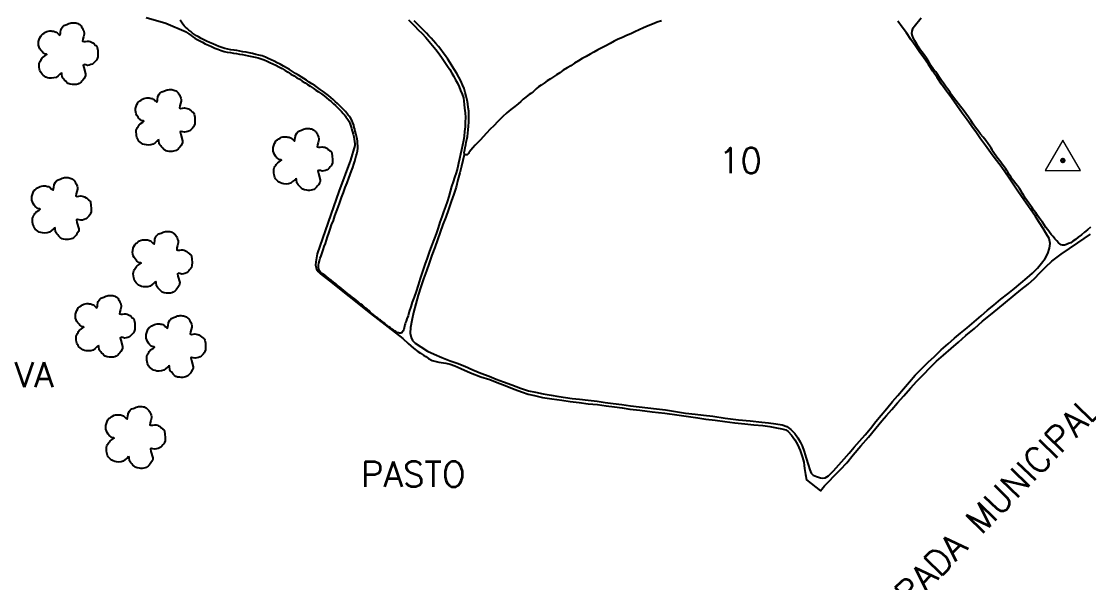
# Model space of a CAD drawing. Header units: feet. Extents: x 755577 to 761517, y 7815288 to 7819488.
# Drawn here: x 757517 to 758619, y 7816992 to 7817571 of the extents above; entities that cross this region are included whole.
import ezdxf
from ezdxf.enums import TextEntityAlignment as Align

# ---------------------------------------------------------------- set-up
doc = ezdxf.new("R2010")
doc.units = ezdxf.units.FT
doc.header["$MEASUREMENT"] = 0
doc.linetypes.add('CONTINUO', pattern=[0])
for name, color, linetype in [('0114000209', 1, 'Continuous'), ('0114000209010', 5, 'Continuous'), ('0114000209092', 5, 'Continuous'), ('H-MATO', 94, 'Continuous'), ('TEXTO', 7, 'Continuous')]:
    doc.layers.add(name, color=color, linetype=linetype)
doc.layers.add('0114000209093', color=5, linetype='Continuous', lineweight=25)
doc.layers.add('0114000209094', color=5, linetype='Continuous', lineweight=25)
doc.styles.add('Simplex', font='simplex.shx')

# ---------------------------------------------------------------- blocks, each defined once
blk = doc.blocks.new('mato')
at = {"layer": 'H-MATO', "linetype": 'CONTINUO'}
blk.add_lwpolyline([(757628.2, 7817121.7), (757626.6, 7817120.2), (757624.7, 7817118.6), (757622.7, 7817117), (757620.4, 7817116.4), (757618, 7817116.1), (757615.7, 7817116.2), (757613.9, 7817116.6), (757612.2, 7817117.3), (757610.7, 7817118.2), (757609.4, 7817119.2), (757608.2, 7817120.4), (757607.2, 7817121.6), (757606.5, 7817122.8), (757606.1, 7817124.2), (757605.7, 7817125.6), (757605.4, 7817127.6), (757605.3, 7817129.6), (757605.3, 7817131.5), (757605.8, 7817132.9), (757606.5, 7817134.2), (757607.2, 7817135.2), (757607.8, 7817136.2), (757608.5, 7817137.1), (757609.3, 7817138), (757612.3, 7817139.9), (757613.3, 7817140.7), (757612.8, 7817141), (757610.7, 7817141.5), (757609.9, 7817142), (757609.1, 7817142.7), (757608.2, 7817143.6), (757607.1, 7817145), (757606.1, 7817146.6), (757605.2, 7817148.3), (757604.8, 7817150.1), (757604.6, 7817152), (757604.7, 7817153.9), (757605.2, 7817156), (757606, 7817158), (757606.8, 7817159.7), (757607.5, 7817160.6), (757608.2, 7817161.3), (757609.1, 7817161.8), (757610.3, 7817162.7), (757611.7, 7817163.6), (757613.2, 7817164.3), (757614.7, 7817164.7), (757616.1, 7817164.8), (757617.5, 7817164.9), (757618.8, 7817164.8), (757619.9, 7817164.7), (757621, 7817164.4), (757621.9, 7817164.1), (757622.8, 7817163.7), (757623.7, 7817163.1), (757624.8, 7817161.9), (757625.8, 7817160.9), (757626.7, 7817160.5), (757627.1, 7817161.8), (757627.4, 7817163.7), (757627.6, 7817165.6), (757627.8, 7817166.4), (757628, 7817167), (757629, 7817168.6), (757629.7, 7817169.5), (757630.6, 7817170.4), (757631.6, 7817170.9), (757632.8, 7817171.3), (757633.9, 7817171.6), (757636.1, 7817172.7), (757637.2, 7817173.1), (757638.4, 7817173.3), (757639.6, 7817173.4), (757640.8, 7817173.4), (757642, 7817173.4), (757643.2, 7817173.2), (757644.3, 7817172.9), (757645.3, 7817172.5), (757646.2, 7817172), (757647.1, 7817171.4), (757647.8, 7817170.8), (757648.5, 7817170.1), (757649.2, 7817169.2), (757649.8, 7817168.1), (757650.5, 7817166.9), (757651, 7817165.6), (757651.4, 7817164.4), (757651.7, 7817163.1), (757651.7, 7817161.6), (757651, 7817159), (757650.3, 7817156.5), (757650, 7817154.4), (757651.3, 7817154.1), (757653.1, 7817154.2), (757655.1, 7817154.5), (757656.5, 7817154.4), (757657.9, 7817154), (757659.2, 7817153.5), (757660.6, 7817152.6), (757661.9, 7817151.5), (757663.1, 7817150.4), (757664, 7817149.9), (757664.7, 7817149.2), (757665.3, 7817148), (757665.7, 7817144.9), (757665.9, 7817141.4), (757665.8, 7817138.1), (757665.3, 7817136.2), (757664.4, 7817134.8), (757663.4, 7817133.7), (757662.5, 7817132.6), (757661.5, 7817131.6), (757660.2, 7817130.8), (757658.6, 7817130.1), (757656.9, 7817129.7), (757655.2, 7817129.4), (757653.3, 7817129.9), (757651.8, 7817130.2), (757650.8, 7817129.8), (757651.3, 7817127.1), (757653.1, 7817120.6), (757653.1, 7817119), (757652.7, 7817117.7), (757651.3, 7817115.4), (757650.4, 7817114.1), (757649.4, 7817113), (757648.5, 7817112), (757647.5, 7817111.3), (757646.5, 7817110.6), (757645.2, 7817110.2), (757643.8, 7817109.8), (757642.3, 7817109.6), (757640.9, 7817109.6), (757639.5, 7817109.7), (757637.1, 7817110), (757636.1, 7817110.3), (757635.1, 7817110.8), (757633.9, 7817111.8), (757632.7, 7817113), (757631.6, 7817114.2), (757630.6, 7817115.2), (757629.8, 7817116.2), (757629.2, 7817117.4), (757628.8, 7817120.8), (757628.4, 7817122.1)], dxfattribs=at)

msp = doc.modelspace()

# ---------------------------------------------------------------- linework, layer by layer
at = {"layer": '0114000209'}
msp.add_lwpolyline([(757646.4, 7817574.6), (757666.5, 7817568.9), (757687.7, 7817560), (757688.4, 7817559.3), (757690.5, 7817557.7), (757692.6, 7817556.2), (757694.6, 7817554.8), (757696.7, 7817553.3), (757699, 7817552), (757701.6, 7817550.6), (757704.3, 7817549.1), (757707.3, 7817547.6), (757710.6, 7817546.2), (757713.9, 7817544.7), (757717.1, 7817543.2), (757720.4, 7817541.9), (757723.7, 7817540.8), (757726.9, 7817539.8), (757730, 7817539.1), (757733.3, 7817538.5), (757736.5, 7817538), (757739.5, 7817537.5), (757742.5, 7817537), (757745.6, 7817536.4), (757748.9, 7817535.9), (757752.1, 7817535.3), (757755.4, 7817534.6), (757758.8, 7817533.8), (757762, 7817533), (757765.2, 7817532.1), (757768.3, 7817531), (757771.2, 7817529.7), (757774.1, 7817528.4), (757777.1, 7817527), (757780.1, 7817525.4), (757783.3, 7817523.8), (757786.6, 7817522), (757789.8, 7817520.2), (757792.8, 7817518.4), (757795.8, 7817516.4), (757799, 7817514.5), (757802, 7817512.6), (757805, 7817511), (757807.5, 7817509.2), (757810.3, 7817507.4), (757813, 7817505.6), (757815.8, 7817503.8), (757818.6, 7817501.9), (757821.4, 7817499.9), (757824.4, 7817497.9), (757827.3, 7817496), (757830.1, 7817493.9), (757832.6, 7817491.9), (757834.9, 7817489.9), (757837.3, 7817487.9), (757839.6, 7817485.8), (757841.7, 7817483.9), (757843.8, 7817481.9), (757846, 7817479.7), (757848.1, 7817477.6), (757849.8, 7817475.8), (757851, 7817474.4), (757851.8, 7817473.2), (757852, 7817473), (757852.5, 7817472.3), (757853.5, 7817471), (757854.6, 7817469.4), (757855.8, 7817467.3), (757856.9, 7817464.8), (757857.7, 7817462.6), (757858.3, 7817460.6), (757858.7, 7817458.7), (757859.3, 7817456.7), (757860, 7817454.3), (757860.7, 7817451.7), (757861.2, 7817449.2), (757861.5, 7817446.8), (757861.7, 7817444.4), (757861.7, 7817442.8), (757857.4, 7817427.4), (757845.2, 7817395.2), (757823, 7817330.9), (757821.4, 7817322.7), (757821.1, 7817319.3), (757822.1, 7817315.1), (757823.9, 7817312.6), (757826.2, 7817310.1), (757835.6, 7817303.1), (757878, 7817269.5), (757911.4, 7817243.4), (757916.9, 7817238.3), (757922.4, 7817233.6), (757926.9, 7817230.2), (757929.7, 7817228.5), (757932.6, 7817226.5), (757934.9, 7817224.9), (757937.7, 7817222.8), (757941.7, 7817220.9), (757948.6, 7817219), (757955.8, 7817218.2), (757960.1, 7817217.2), (757964.9, 7817215.4), (757971.3, 7817212.7), (757981.3, 7817208.2), (757992, 7817204.1), (758001, 7817201.1), (758008.7, 7817198.2), (758017.1, 7817194.9), (758026.4, 7817191.3), (758034.8, 7817188.1), (758040.6, 7817186), (758047.2, 7817184.7), (758055.6, 7817182.8), (758065.1, 7817181.2), (758075.6, 7817179.8), (758084.2, 7817178.6), (758093.5, 7817177.5), (758102.7, 7817176.3), (758112.2, 7817175.5), (758121.1, 7817174.1), (758129.9, 7817173.1), (758137.6, 7817172.1), (758145.5, 7817170.8), (758156.1, 7817169.5), (758168.7, 7817168), (758181.7, 7817166.5), (758194.2, 7817164.9), (758206.2, 7817163), (758216, 7817161.8), (758224.1, 7817160.4), (758233.6, 7817159.2), (758243.9, 7817157.9), (758254.2, 7817156.6), (758264.3, 7817155.5), (758273.8, 7817154.6), (758282.9, 7817153.7), (758290.3, 7817152.7), (758297, 7817151.5), (758302.7, 7817150.5), (758306.6, 7817149.4), (758309.1, 7817147.6), (758312.6, 7817143.7), (758316, 7817139), (758318.9, 7817134.3), (758321.4, 7817128.1), (758324, 7817120.8), (758325.3, 7817116), (758325.7, 7817112.5), (758326, 7817109.3), (758327, 7817103.3), (758328.2, 7817097.6), (758342.5, 7817086.5), (758346.7, 7817091.7), (758351.5, 7817096.5), (758356.4, 7817101.5), (758363, 7817108.3), (758369.8, 7817115.3), (758376.4, 7817123.6), (758384.2, 7817132.9), (758392, 7817141.8), (758399.5, 7817151), (758405.7, 7817158.5), (758410.8, 7817164.1), (758416, 7817170.3), (758421.9, 7817177.1), (758428.5, 7817184.3), (758435.4, 7817192.2), (758442, 7817199.4), (758448.8, 7817206.4), (758455.8, 7817213.8), (758462.4, 7817220.3), (758469.5, 7817226.5), (758477.3, 7817233.3), (758485.1, 7817239.8), (758492.7, 7817246.7), (758501.4, 7817253.8), (758509.9, 7817261.3), (758518, 7817268), (758525.5, 7817274.1), (758533.5, 7817280.7), (758541.5, 7817287.2), (758549.2, 7817293.6), (758557, 7817299.6), (758563.3, 7817305.5), (758568.8, 7817311.3), (758575.2, 7817317.5), (758581.5, 7817323.2), (758586.9, 7817327.4), (758591.1, 7817330.7), (758608.3, 7817342.4), (758621.1, 7817351.1)], dxfattribs=at)
at = {"layer": '0114000209010'}
msp.add_lwpolyline([(758178.5, 7817571.4), (758173.8, 7817569.8), (758169.1, 7817567.9), (758164.5, 7817566), (758159.8, 7817564), (758155.3, 7817561.9), (758150.9, 7817559.9), (758146.7, 7817557.9), (758142.3, 7817556), (758138, 7817554.1), (758133.7, 7817552.2), (758129.4, 7817550.2), (758125.3, 7817547.9), (758121, 7817545.6), (758116.9, 7817543.3), (758112.7, 7817541.2), (758108.6, 7817539), (758104.6, 7817536.9), (758100.6, 7817534.6), (758096.6, 7817532.3), (758092.6, 7817529.9), (758088.6, 7817527.5), (758084.7, 7817525), (758080.8, 7817522.7), (758077, 7817520.3), (758073.4, 7817517.8), (758070, 7817515.5), (758066.7, 7817513.5), (758063.7, 7817511.5), (758060.4, 7817509.3), (758057.2, 7817507.1), (758054.2, 7817505), (758051.4, 7817503.1), (758049, 7817501.1), (758047.2, 7817499.3), (758045.8, 7817498), (758044.8, 7817497.2), (758043.4, 7817496.3), (758041.9, 7817495.2), (758040.4, 7817494.1), (758038.3, 7817492.6), (758035.7, 7817490.6), (758033.2, 7817488.2), (758030.4, 7817485.6), (758026.8, 7817482.9), (758022.9, 7817479.8), (758018.7, 7817476.3), (758014.2, 7817472.1), (758009.5, 7817467.3), (758005.1, 7817463.1), (758001.4, 7817459.5), (757997.7, 7817455.4), (757994.4, 7817451.7), (757991.4, 7817448.6), (757988.6, 7817445.7), (757986.1, 7817442.9), (757983.7, 7817440.3), (757981.6, 7817437.9), (757980.3, 7817436.3), (757979.6, 7817435.3), (757979.1, 7817434.5), (757978.4, 7817433.7), (757977.6, 7817433.1), (757976.3, 7817432.9), (757975.3, 7817433.3), (757974.8, 7817433.5), (757974.6, 7817433.2), (757973.2, 7817427.3), (757971.7, 7817421.5), (757970.1, 7817414.5), (757968.2, 7817407.1), (757966.3, 7817399.7), (757963.9, 7817392.6), (757961.2, 7817384.8), (757958.4, 7817376.7), (757955.6, 7817368.8), (757952.7, 7817361.1), (757949.9, 7817353.3), (757947.1, 7817345.4), (757944.3, 7817337.4), (757941.2, 7817329.4), (757938.4, 7817321.4), (757935.6, 7817313.4), (757932.8, 7817305.2), (757930, 7817296.8), (757927.3, 7817288.2), (757924.7, 7817279.3), (757922.3, 7817270.4), (757920.5, 7817262.2), (757919.2, 7817255), (757918.9, 7817249.2), (757919.8, 7817244.5), (757921.3, 7817241.5), (757924.1, 7817238.7), (757930, 7817234.8), (757936.9, 7817230.6), (757943.5, 7817227.4), (757951.6, 7817224), (757960.1, 7817220.6), (757967.5, 7817218), (757975.3, 7817214.9), (757983.5, 7817211.4), (757992, 7817207.8), (758000.4, 7817204.6), (758007.7, 7817201.7), (758015.4, 7817199), (758024, 7817195.9), (758032.7, 7817192.4), (758041, 7817189.7), (758048.4, 7817188.1), (758056.2, 7817186.6), (758064.5, 7817185), (758072.3, 7817183.6), (758079.3, 7817182.6), (758086, 7817181.7), (758093.7, 7817181.1), (758102.7, 7817180), (758111.8, 7817178.8), (758120.1, 7817177.6), (758128.6, 7817176.5), (758137.5, 7817175.4), (758146.4, 7817174), (758155.3, 7817173.1), (758164.1, 7817172.1), (758173.3, 7817171.1), (758182.6, 7817169.8), (758192.7, 7817168.2), (758203, 7817166.6), (758213.1, 7817165.4), (758221.6, 7817164.6), (758231.3, 7817163.5), (758244.2, 7817161.5), (758258, 7817159.8), (758270, 7817158.6), (758282, 7817157.3), (758288.9, 7817156.6), (758296.4, 7817155.6), (758303, 7817154.4), (758307.9, 7817152.8), (758311.9, 7817149.8), (758315.9, 7817145.7), (758319, 7817141.1), (758321.4, 7817137.1), (758323.7, 7817132.8), (758325.8, 7817126.9), (758327.8, 7817120.2), (758329.9, 7817113.4), (758331.5, 7817107.9), (758332.9, 7817104.6), (758335, 7817102.7), (758338.3, 7817101.1), (758340.4, 7817100.5), (758342.6, 7817099.9), (758345, 7817099.5), (758347.4, 7817099.9), (758350.9, 7817102), (758355.8, 7817107), (758361.4, 7817113.2), (758366.9, 7817119.4), (758372, 7817125.3), (758377.3, 7817131.6), (758382.8, 7817137.8), (758388.5, 7817144.1), (758394.1, 7817150.7), (758399.7, 7817157.8), (758405, 7817164.5), (758411, 7817171.3), (758416.9, 7817178.5), (758422.4, 7817184.9), (758428.3, 7817191.7), (758434.3, 7817198.9), (758440.3, 7817205.6), (758446.7, 7817212.4), (758453.6, 7817219.1), (758460.1, 7817225.1), (758467.1, 7817231.7), (758474.3, 7817238.2), (758481, 7817244), (758487.2, 7817248.9), (758493.9, 7817254.5), (758501.1, 7817260.8), (758508.3, 7817267), (758514.8, 7817272.7), (758521.4, 7817278.1), (758528.7, 7817284), (758536, 7817289.7), (758542.8, 7817295.2), (758549.5, 7817300.8), (758556, 7817306.2), (758561.4, 7817311), (758566.5, 7817316.1), (758570.8, 7817321.3), (758574.4, 7817326.1), (758577.2, 7817331.3), (758579, 7817336.6), (758579.6, 7817341.7), (758578.6, 7817346.6), (758576, 7817351.3), (758572.4, 7817356.9), (758568.6, 7817362.9), (758564.4, 7817369.4), (758559.6, 7817376.3), (758554.8, 7817383.3), (758550, 7817390), (758545.6, 7817396.5), (758541.3, 7817402.9), (758537.4, 7817409), (758532.9, 7817415.6), (758528, 7817422.3), (758522.9, 7817428.9), (758517.9, 7817435.6), (758512.8, 7817442.5), (758507.7, 7817449.6), (758503.4, 7817455.9), (758498.6, 7817462.4), (758493.9, 7817469.2), (758488.9, 7817475.9), (758483.3, 7817484), (758477.7, 7817491.8), (758472.7, 7817498.7), (758467.5, 7817506), (758463.1, 7817512.8), (758458.5, 7817519.5), (758453.9, 7817526.2), (758449.3, 7817533.1), (758444.5, 7817539.8), (758440.3, 7817545.8), (758435.7, 7817552.1), (758431.2, 7817558.8), (758426.7, 7817564.9), (758422.3, 7817571)], dxfattribs=at)
at = {"layer": '0114000209092'}
msp.add_lwpolyline([(757917, 7817572.3), (757920.3, 7817569.1), (757923.6, 7817565.7), (757927.2, 7817562), (757931.1, 7817558.1), (757934.9, 7817554), (757938.5, 7817549.8), (757941.9, 7817545.7), (757945.4, 7817541.6), (757948.8, 7817537.2), (757951.9, 7817532.8), (757954.8, 7817528.6), (757957.4, 7817524.6), (757959.8, 7817520.9), (757962, 7817517.4), (757963.8, 7817513.9), (757965.7, 7817510.5), (757967.6, 7817506.9), (757969.4, 7817503.1), (757971, 7817499.3), (757972.6, 7817495.5), (757973.8, 7817491.8), (757974.4, 7817488.4), (757974.5, 7817485), (757974.8, 7817481.1), (757975.5, 7817476.5), (757975.9, 7817471.7), (757975.7, 7817466.9), (757975.5, 7817462), (757975.1, 7817457), (757974.5, 7817452.3), (757973.8, 7817447.7), (757973, 7817443), (757972, 7817438.2), (757971, 7817433.6), (757969.9, 7817429), (757968.8, 7817424.3), (757967.6, 7817419.4), (757966.2, 7817414.6), (757964.8, 7817409.8), (757963.3, 7817405.1), (757961.7, 7817400.3), (757960.3, 7817395.3), (757958.8, 7817390), (757957.2, 7817384.7), (757955.4, 7817379.6), (757953.4, 7817374.4), (757951.5, 7817369.1), (757949.5, 7817363.6), (757947.7, 7817357.7), (757945.7, 7817351.4), (757943.4, 7817345.2), (757940.9, 7817339), (757938.5, 7817332.7), (757936.3, 7817326.5), (757934.1, 7817319.8), (757931.7, 7817312.6), (757929.2, 7817305.4), (757927.1, 7817298.5), (757924.9, 7817292.2), (757922.9, 7817286.2), (757921.1, 7817281), (757919.5, 7817276.2), (757918, 7817271.3), (757916.7, 7817267.1), (757915.5, 7817263.8), (757914.6, 7817261.4), (757913.9, 7817259.9), (757913.6, 7817258.7), (757913.3, 7817257.6), (757913.1, 7817256.2), (757912.8, 7817254.6), (757912.3, 7817253), (757911.6, 7817251.4), (757911, 7817250.3), (757910.4, 7817249.5), (757909.9, 7817249.3), (757909.4, 7817248.9), (757908.8, 7817248.9), (757907.9, 7817248.9), (757906.7, 7817249.3), (757905.6, 7817249.8), (757904.1, 7817250.7), (757902.7, 7817251.5), (757901.5, 7817252.3), (757900, 7817253.3), (757898.4, 7817254.5), (757896.7, 7817255.7), (757895.2, 7817257), (757893.9, 7817258.1), (757892.6, 7817259.1), (757891.1, 7817260.2), (757889.7, 7817261.3), (757888.3, 7817262.3), (757886.9, 7817263.3), (757885.5, 7817264.4), (757883.9, 7817265.6), (757882.4, 7817266.9), (757880.8, 7817268.2), (757879.3, 7817269.5), (757877.7, 7817270.8), (757876.1, 7817272.3), (757874.4, 7817273.7), (757872.8, 7817275), (757871.2, 7817276.4), (757869.5, 7817277.8), (757868, 7817279), (757866.7, 7817280), (757865.1, 7817281.4), (757863.1, 7817283), (757861, 7817284.7), (757859, 7817286.3), (757856.9, 7817287.9), (757854.6, 7817289.7), (757852.4, 7817291.5), (757850.3, 7817293.1), (757848.2, 7817294.8), (757846, 7817296.7), (757844, 7817298.4), (757842, 7817300.1), (757839.7, 7817301.8), (757837.2, 7817303.7), (757835, 7817305.5), (757832.8, 7817307.1), (757830.6, 7817308.8), (757828.3, 7817310.4), (757826.4, 7817312), (757825.4, 7817313.2), (757825, 7817313.9), (757824.5, 7817315.2), (757824.2, 7817317.1), (757824.3, 7817319.2), (757824.6, 7817321.4), (757825.2, 7817323.7), (757826, 7817326.3), (757826.9, 7817329), (757827.9, 7817331.9), (757828.9, 7817335), (757830.1, 7817338.3), (757831.3, 7817341.7), (757832.5, 7817345), (757833.6, 7817348.4), (757834.8, 7817352.1), (757836.2, 7817356.2), (757837.8, 7817360.7), (757839.6, 7817365.4), (757841.2, 7817370), (757842.9, 7817374.5), (757844.6, 7817379), (757846.3, 7817383.8), (757848, 7817388.9), (757849.9, 7817394.1), (757851.8, 7817399.2), (757853.7, 7817404.3), (757855.4, 7817408.8), (757856.9, 7817412.9), (757858.4, 7817416.5), (757859.8, 7817420), (757860.8, 7817423.3), (757861.7, 7817426.5), (757862.5, 7817429.4), (757863.2, 7817431.9), (757863.8, 7817434.2), (757864.4, 7817436.9), (757864.7, 7817439.8), (757864.8, 7817442.2), (757864.6, 7817444.6), (757864.5, 7817447), (757864.2, 7817449.6), (757863.6, 7817452.4), (757862.8, 7817455.1), (757862.2, 7817457.5), (757861.6, 7817459.5), (757861.2, 7817461.4), (757860.6, 7817463.5), (757859.7, 7817466), (757858.5, 7817468.7), (757857.1, 7817471.1), (757855.9, 7817472.8), (757854.9, 7817474.1), (757854.3, 7817474.9), (757854.2, 7817475.1), (757853.3, 7817476.2), (757852.1, 7817477.8), (757850.2, 7817479.7), (757848.1, 7817481.9), (757845.9, 7817484), (757843.7, 7817486.1), (757841.6, 7817488), (757839.3, 7817490.1), (757836.8, 7817492.2), (757834.5, 7817494.2), (757831.9, 7817496.3), (757829, 7817498.4), (757826, 7817500.4), (757823.1, 7817502.4), (757820.3, 7817504.4), (757817.4, 7817506.3), (757814.6, 7817508.1), (757811.9, 7817509.9), (757809.2, 7817511.7), (757806.5, 7817513.5), (757803.6, 7817515.2), (757800.5, 7817517.1), (757797.4, 7817519), (757794.4, 7817520.9), (757791.3, 7817522.8), (757788, 7817524.6), (757784.7, 7817526.4), (757781.5, 7817528.1), (757778.4, 7817529.7), (757775.3, 7817531.2), (757772.4, 7817532.5), (757769.4, 7817533.8), (757766.1, 7817535), (757762.8, 7817535.9), (757759.5, 7817536.7), (757756.1, 7817537.5), (757752.7, 7817538.2), (757749.4, 7817538.9), (757746.1, 7817539.4), (757743, 7817540), (757740, 7817540.5), (757737, 7817540.9), (757733.8, 7817541.4), (757730.7, 7817542), (757727.6, 7817542.7), (757724.6, 7817543.6), (757721.5, 7817544.7), (757718.3, 7817546), (757715.1, 7817547.4), (757711.8, 7817548.9), (757708.6, 7817550.3), (757705.7, 7817551.8), (757703, 7817553.2), (757700.5, 7817554.6), (757698.3, 7817555.9), (757696.3, 7817557.2), (757694.3, 7817558.6), (757692.3, 7817560.1), (757690.4, 7817561.6), (757688.6, 7817563.2), (757687, 7817564.7), (757685.5, 7817566.2), (757684.2, 7817568), (757682.8, 7817569.8), (757681.5, 7817571.9)], dxfattribs=at)
at = {"layer": '0114000209093'}
msp.add_lwpolyline([(758178.5, 7817571.4), (758173.8, 7817569.8), (758169.1, 7817567.9), (758164.5, 7817566), (758159.8, 7817564), (758155.3, 7817561.9), (758150.9, 7817559.9), (758146.7, 7817557.9), (758142.3, 7817556), (758138, 7817554.1), (758133.7, 7817552.2), (758129.4, 7817550.2), (758125.3, 7817547.9), (758121, 7817545.6), (758116.9, 7817543.3), (758112.7, 7817541.2), (758108.6, 7817539), (758104.6, 7817536.9), (758100.6, 7817534.6), (758096.6, 7817532.3), (758092.6, 7817529.9), (758088.6, 7817527.5), (758084.7, 7817525), (758080.8, 7817522.7), (758077, 7817520.3), (758073.4, 7817517.8), (758070, 7817515.5), (758066.7, 7817513.5), (758063.7, 7817511.5), (758060.4, 7817509.3), (758057.2, 7817507.1), (758054.2, 7817505), (758051.4, 7817503.1), (758049, 7817501.1), (758047.2, 7817499.3), (758045.8, 7817498), (758044.8, 7817497.2), (758043.4, 7817496.3), (758041.9, 7817495.2), (758040.4, 7817494.1), (758038.3, 7817492.6), (758035.7, 7817490.6), (758033.2, 7817488.2), (758030.4, 7817485.6), (758026.8, 7817482.9), (758022.9, 7817479.8), (758018.7, 7817476.3), (758014.2, 7817472.1), (758009.5, 7817467.3), (758005.1, 7817463.1), (758001.4, 7817459.5), (757997.7, 7817455.4), (757994.4, 7817451.7), (757991.4, 7817448.6), (757988.6, 7817445.7), (757986.1, 7817442.9), (757983.7, 7817440.3), (757981.6, 7817437.9), (757980.3, 7817436.3), (757979.6, 7817435.3), (757979.1, 7817434.5), (757978.4, 7817433.7), (757977.6, 7817433.1), (757976.3, 7817432.9), (757975.3, 7817433.3), (757974.8, 7817433.5), (757974.7, 7817435.5), (757975.2, 7817438.1), (757975.8, 7817440.7), (757976.3, 7817443.3), (757976.8, 7817446), (757977.4, 7817448.8), (757977.9, 7817452), (757978.4, 7817455.3), (757978.9, 7817458.9), (757979.2, 7817462.7), (757979.5, 7817466.6), (757979.6, 7817470.4), (757979.6, 7817474.3), (757979.3, 7817478.1), (757978.9, 7817481.8), (757978.3, 7817485.7), (757977.6, 7817489.6), (757976.8, 7817493.6), (757975.8, 7817497.5), (757974.5, 7817501.4), (757972.9, 7817505.4), (757971.1, 7817509.3), (757969, 7817513.1), (757966.9, 7817516.9), (757964.7, 7817520.7), (757962.4, 7817524.4), (757960, 7817528), (757957.6, 7817531.6), (757955.2, 7817535), (757952.8, 7817538.3), (757950.4, 7817541.6), (757948, 7817544.7), (757945.5, 7817547.8), (757943, 7817550.7), (757940.6, 7817553.4), (757938.1, 7817555.9), (757935.7, 7817558.5), (757933.2, 7817561.1), (757930.7, 7817563.6), (757928.3, 7817566), (757925.8, 7817568.5), (757923.1, 7817571.3)], dxfattribs=at)
at = {"layer": '0114000209094'}
msp.add_lwpolyline([(758621.1, 7817358.4), (758618.2, 7817355.8), (758615.2, 7817353.2), (758612, 7817350.6), (758608.7, 7817348), (758605.7, 7817345.6), (758603.1, 7817343.8), (758600.8, 7817342.4), (758598.7, 7817341.5), (758596.4, 7817340.6), (758594.3, 7817340), (758592.5, 7817340), (758591.1, 7817340.3), (758589.8, 7817341), (758588.2, 7817342.3), (758586.4, 7817344.4), (758584.5, 7817346.5), (758582.6, 7817348.7), (758580.7, 7817350.9), (758579, 7817353.2), (758577.1, 7817355.6), (758575.2, 7817358.2), (758573.3, 7817360.9), (758571.6, 7817363.4), (758569.9, 7817365.8), (758568.2, 7817368.1), (758566.5, 7817370.6), (758564.7, 7817373.1), (758562.9, 7817375.7), (758561, 7817378.2), (758559.2, 7817380.7), (758557.5, 7817383.2), (758555.8, 7817385.6), (758554.3, 7817388), (758552.7, 7817390.5), (758551.1, 7817393), (758549.6, 7817395.6), (758547.8, 7817398.3), (758545.9, 7817401), (758543.9, 7817403.5), (758542.1, 7817405.8), (758540.5, 7817408), (758538.9, 7817410.4), (758537.3, 7817412.8), (758536, 7817415), (758534.6, 7817417.1), (758533.4, 7817418.9), (758532.4, 7817420.3), (758531.1, 7817422.1), (758529.5, 7817424.3), (758527.5, 7817426.7), (758525.6, 7817429.1), (758523.8, 7817431.6), (758522.1, 7817434.1), (758520.7, 7817436.3), (758519.7, 7817438.1), (758518.6, 7817440), (758517.3, 7817441.9), (758515.5, 7817444.5), (758513.1, 7817447.7), (758510.4, 7817451.1), (758507.8, 7817454.4), (758505.4, 7817457.7), (758502.7, 7817461.2), (758500.1, 7817464.8), (758497.6, 7817468.3), (758495.3, 7817472), (758492.7, 7817475.6), (758489.9, 7817479.3), (758487.2, 7817482.9), (758484.6, 7817486.1), (758482.3, 7817489), (758480, 7817491.8), (758477.9, 7817494.9), (758475.9, 7817498), (758473.8, 7817501.1), (758471.7, 7817504), (758469.6, 7817506.8), (758467.6, 7817509.8), (758465.5, 7817512.8), (758463.5, 7817515.7), (758461.5, 7817518.7), (758459, 7817521.9), (758456.5, 7817525.3), (758454.2, 7817529), (758451.9, 7817532.7), (758449.4, 7817536.2), (758447.2, 7817539.2), (758445.1, 7817542), (758443.4, 7817544.9), (758441.7, 7817547.8), (758439.8, 7817550.7), (758438.5, 7817553.1), (758437.4, 7817555.7), (758436.9, 7817558.2), (758437, 7817560.6), (758437.7, 7817563), (758438.1, 7817563.9), (758439.1, 7817565.5), (758446.3, 7817574.4)], dxfattribs=at)
at = {"layer": 'H-MATO', "linetype": 'CONTINUO'}
for points in [[(757558.8, 7817517.6), (757557.1, 7817516.1), (757555.3, 7817514.5), (757553.3, 7817512.9), (757551, 7817512.3), (757548.6, 7817512), (757546.3, 7817512.1), (757544.4, 7817512.5), (757542.8, 7817513.2), (757541.3, 7817514.1), (757539.9, 7817515.1), (757538.8, 7817516.3), (757537.8, 7817517.5), (757537.1, 7817518.7), (757536.6, 7817520.1), (757536.3, 7817521.5), (757536, 7817523.5), (757535.9, 7817525.5), (757535.9, 7817527.4), (757536.4, 7817528.8), (757537.1, 7817530.1), (757537.8, 7817531.1), (757538.4, 7817532.1), (757539, 7817533), (757539.8, 7817533.9), (757542.8, 7817535.8), (757543.9, 7817536.6), (757543.4, 7817536.9), (757541.3, 7817537.4), (757540.5, 7817537.9), (757539.6, 7817538.6), (757538.8, 7817539.5), (757537.7, 7817540.9), (757536.7, 7817542.5), (757535.8, 7817544.2), (757535.3, 7817546), (757535.2, 7817547.9), (757535.3, 7817549.8), (757535.8, 7817551.9), (757536.6, 7817553.9), (757537.4, 7817555.6), (757538.1, 7817556.5), (757538.8, 7817557.2), (757539.7, 7817557.7), (757540.9, 7817558.6), (757542.3, 7817559.5), (757543.8, 7817560.2), (757545.3, 7817560.6), (757546.7, 7817560.8), (757548.1, 7817560.8), (757549.3, 7817560.7), (757550.5, 7817560.6), (757551.6, 7817560.3), (757552.5, 7817560), (757553.4, 7817559.6), (757554.3, 7817559), (757555.4, 7817557.8), (757556.4, 7817556.8), (757557.3, 7817556.4), (757557.7, 7817557.7), (757558, 7817559.6), (757558.2, 7817561.5), (757558.4, 7817562.3), (757558.6, 7817562.9), (757559.5, 7817564.5), (757560.3, 7817565.5), (757561.2, 7817566.3), (757562.2, 7817566.8), (757563.3, 7817567.2), (757564.5, 7817567.6), (757566.6, 7817568.6), (757567.7, 7817569), (757569, 7817569.2), (757570.2, 7817569.3), (757571.4, 7817569.3), (757572.6, 7817569.3), (757573.8, 7817569.1), (757574.9, 7817568.8), (757575.9, 7817568.4), (757576.8, 7817567.9), (757577.7, 7817567.4), (757578.4, 7817566.7), (757579.1, 7817566), (757579.7, 7817565.1), (757580.4, 7817564), (757581, 7817562.8), (757581.6, 7817561.5), (757582, 7817560.3), (757582.3, 7817559), (757582.3, 7817557.5), (757581.6, 7817554.9), (757580.9, 7817552.4), (757580.6, 7817550.3), (757581.9, 7817550), (757583.7, 7817550.1), (757585.6, 7817550.4), (757587.1, 7817550.3), (757588.5, 7817549.9), (757589.8, 7817549.4), (757591.2, 7817548.5), (757592.5, 7817547.4), (757593.7, 7817546.3), (757594.6, 7817545.8), (757595.3, 7817545.1), (757595.8, 7817543.9), (757596.3, 7817540.8), (757596.5, 7817537.3), (757596.4, 7817534), (757595.8, 7817532.1), (757595, 7817530.7), (757594, 7817529.6), (757593.1, 7817528.5), (757592, 7817527.5), (757590.8, 7817526.7), (757589.2, 7817526.1), (757587.5, 7817525.6), (757585.8, 7817525.3), (757583.9, 7817525.8), (757582.4, 7817526.1), (757581.3, 7817525.7), (757581.9, 7817523), (757583.7, 7817516.5), (757583.6, 7817514.9), (757583.3, 7817513.7), (757581.9, 7817511.3), (757581, 7817510), (757580, 7817508.9), (757579.1, 7817508), (757578.1, 7817507.2), (757577, 7817506.6), (757575.7, 7817506.1), (757574.3, 7817505.7), (757572.9, 7817505.5), (757571.5, 7817505.5), (757570.1, 7817505.6), (757567.7, 7817505.9), (757566.7, 7817506.2), (757565.7, 7817506.7), (757564.5, 7817507.7), (757563.3, 7817508.9), (757562.1, 7817510.1), (757561.2, 7817511.1), (757560.4, 7817512.1), (757559.7, 7817513.3), (757559.4, 7817516.7), (757559, 7817518)], [(757659, 7817448.6), (757657.3, 7817447.1), (757655.5, 7817445.5), (757653.5, 7817444), (757651.1, 7817443.3), (757648.8, 7817443.1), (757646.5, 7817443.2), (757644.6, 7817443.6), (757643, 7817444.2), (757641.5, 7817445.1), (757640.1, 7817446.1), (757638.9, 7817447.3), (757637.9, 7817448.6), (757637.3, 7817449.8), (757636.8, 7817451.1), (757636.5, 7817452.6), (757636.2, 7817454.5), (757636, 7817456.5), (757636.1, 7817458.4), (757636.6, 7817459.9), (757637.2, 7817461.1), (757638, 7817462.2), (757638.6, 7817463.1), (757639.2, 7817464), (757640, 7817464.9), (757643, 7817466.9), (757644, 7817467.6), (757643.6, 7817468), (757641.5, 7817468.5), (757640.6, 7817469), (757639.8, 7817469.6), (757638.9, 7817470.6), (757637.9, 7817471.9), (757636.8, 7817473.5), (757636, 7817475.2), (757635.5, 7817477), (757635.3, 7817478.9), (757635.4, 7817480.8), (757636, 7817482.9), (757636.7, 7817484.9), (757637.6, 7817486.6), (757638.2, 7817487.5), (757639, 7817488.2), (757639.8, 7817488.7), (757641.1, 7817489.6), (757642.5, 7817490.5), (757643.9, 7817491.2), (757645.4, 7817491.6), (757646.9, 7817491.8), (757648.3, 7817491.8), (757649.5, 7817491.8), (757650.6, 7817491.6), (757651.7, 7817491.3), (757652.7, 7817491), (757653.6, 7817490.6), (757654.4, 7817490.1), (757655.5, 7817488.9), (757656.6, 7817487.9), (757657.4, 7817487.4), (757657.9, 7817488.8), (757658.1, 7817490.6), (757658.3, 7817492.5), (757658.5, 7817493.3), (757658.8, 7817494), (757659.7, 7817495.5), (757660.4, 7817496.5), (757661.3, 7817497.4), (757662.4, 7817497.9), (757663.5, 7817498.2), (757664.7, 7817498.6), (757666.8, 7817499.6), (757667.9, 7817500), (757669.1, 7817500.2), (757670.3, 7817500.4), (757671.6, 7817500.4), (757672.8, 7817500.3), (757673.9, 7817500.1), (757675, 7817499.9), (757676, 7817499.5), (757677, 7817499), (757677.8, 7817498.4), (757678.6, 7817497.7), (757679.3, 7817497), (757679.9, 7817496.1), (757680.6, 7817495), (757681.2, 7817493.8), (757681.7, 7817492.5), (757682.2, 7817491.4), (757682.4, 7817490.1), (757682.4, 7817488.5), (757681.7, 7817486), (757681, 7817483.5), (757680.8, 7817481.4), (757682.1, 7817481), (757683.8, 7817481.1), (757685.8, 7817481.5), (757687.2, 7817481.3), (757688.6, 7817481), (757689.9, 7817480.5), (757691.3, 7817479.5), (757692.7, 7817478.5), (757693.8, 7817477.4), (757694.7, 7817476.9), (757695.5, 7817476.1), (757696, 7817474.9), (757696.4, 7817471.8), (757696.7, 7817468.4), (757696.6, 7817465.1), (757696, 7817463.2), (757695.2, 7817461.8), (757694.2, 7817460.6), (757693.2, 7817459.5), (757692.2, 7817458.5), (757691, 7817457.7), (757689.4, 7817457.1), (757687.7, 7817456.6), (757685.9, 7817456.4), (757684.1, 7817456.9), (757682.5, 7817457.1), (757681.5, 7817456.8), (757682, 7817454), (757683.9, 7817447.6), (757683.8, 7817445.9), (757683.4, 7817444.7), (757682, 7817442.3), (757681.1, 7817441.1), (757680.1, 7817439.9), (757679.2, 7817439), (757678.3, 7817438.2), (757677.2, 7817437.6), (757675.9, 7817437.1), (757674.5, 7817436.8), (757673, 7817436.6), (757671.6, 7817436.5), (757670.2, 7817436.6), (757667.9, 7817436.9), (757666.8, 7817437.2), (757665.8, 7817437.7), (757664.6, 7817438.7), (757663.4, 7817439.9), (757662.3, 7817441.2), (757661.3, 7817442.2), (757660.5, 7817443.2), (757659.9, 7817444.3), (757659.5, 7817447.7), (757659.2, 7817449.1)], [(757801.1, 7817408.4), (757799.4, 7817407), (757797.5, 7817405.4), (757795.5, 7817403.8), (757793.2, 7817403.2), (757790.8, 7817402.9), (757788.5, 7817403), (757786.7, 7817403.4), (757785, 7817404.1), (757783.6, 7817405), (757782.2, 7817406), (757781, 7817407.2), (757780, 7817408.4), (757779.3, 7817409.6), (757778.9, 7817410.9), (757778.6, 7817412.4), (757778.2, 7817414.4), (757778.1, 7817416.4), (757778.2, 7817418.3), (757778.6, 7817419.7), (757779.3, 7817420.9), (757780.1, 7817422), (757780.6, 7817423), (757781.3, 7817423.9), (757782.1, 7817424.8), (757785.1, 7817426.7), (757786.1, 7817427.5), (757785.7, 7817427.8), (757783.5, 7817428.3), (757782.7, 7817428.8), (757781.9, 7817429.5), (757781, 7817430.4), (757779.9, 7817431.8), (757778.9, 7817433.4), (757778, 7817435.1), (757777.6, 7817436.9), (757777.4, 7817438.8), (757777.5, 7817440.7), (757778, 7817442.8), (757778.8, 7817444.8), (757779.7, 7817446.5), (757780.3, 7817447.4), (757781, 7817448), (757781.9, 7817448.6), (757783.2, 7817449.5), (757784.5, 7817450.4), (757786, 7817451.1), (757787.5, 7817451.5), (757788.9, 7817451.6), (757790.3, 7817451.7), (757791.6, 7817451.6), (757792.7, 7817451.4), (757793.8, 7817451.2), (757794.7, 7817450.9), (757795.6, 7817450.5), (757796.5, 7817449.9), (757797.6, 7817448.7), (757798.6, 7817447.7), (757799.5, 7817447.2), (757799.9, 7817448.6), (757800.2, 7817450.5), (757800.4, 7817452.4), (757800.6, 7817453.2), (757800.8, 7817453.8), (757801.8, 7817455.4), (757802.5, 7817456.3), (757803.4, 7817457.2), (757804.5, 7817457.7), (757805.6, 7817458.1), (757806.7, 7817458.4), (757808.9, 7817459.5), (757810, 7817459.9), (757811.2, 7817460.1), (757812.4, 7817460.2), (757813.6, 7817460.2), (757814.8, 7817460.2), (757816, 7817460), (757817.1, 7817459.7), (757818.1, 7817459.3), (757819, 7817458.8), (757819.9, 7817458.2), (757820.7, 7817457.6), (757821.3, 7817456.9), (757822, 7817456), (757822.7, 7817454.9), (757823.3, 7817453.7), (757823.8, 7817452.4), (757824.2, 7817451.2), (757824.5, 7817449.9), (757824.5, 7817448.4), (757823.8, 7817445.8), (757823.1, 7817443.3), (757822.9, 7817441.2), (757824.2, 7817440.9), (757825.9, 7817441), (757827.9, 7817441.3), (757829.3, 7817441.1), (757830.7, 7817440.8), (757832, 7817440.3), (757833.4, 7817439.4), (757834.7, 7817438.3), (757835.9, 7817437.2), (757836.8, 7817436.7), (757837.5, 7817436), (757838.1, 7817434.7), (757838.5, 7817431.7), (757838.7, 7817428.2), (757838.7, 7817424.9), (757838.1, 7817423), (757837.3, 7817421.6), (757836.3, 7817420.5), (757835.3, 7817419.4), (757834.3, 7817418.4), (757833.1, 7817417.6), (757831.5, 7817416.9), (757829.7, 7817416.5), (757828, 7817416.2), (757826.2, 7817416.7), (757824.6, 7817417), (757823.6, 7817416.6), (757824.1, 7817413.9), (757825.9, 7817407.4), (757825.9, 7817405.8), (757825.5, 7817404.5), (757824.1, 7817402.2), (757823.2, 7817400.9), (757822.2, 7817399.8), (757821.3, 7817398.8), (757820.3, 7817398.1), (757819.3, 7817397.4), (757818, 7817397), (757816.6, 7817396.6), (757815.1, 7817396.4), (757813.7, 7817396.4), (757812.3, 7817396.5), (757809.9, 7817396.8), (757808.9, 7817397.1), (757807.9, 7817397.5), (757806.7, 7817398.6), (757805.5, 7817399.8), (757804.4, 7817401), (757803.4, 7817402), (757802.6, 7817403), (757802, 7817404.2), (757801.6, 7817407.5), (757801.2, 7817408.9)], [(757551.9, 7817357.8), (757550.2, 7817356.4), (757548.4, 7817354.7), (757546.4, 7817353.2), (757544, 7817352.5), (757541.7, 7817352.3), (757539.4, 7817352.4), (757537.5, 7817352.8), (757535.9, 7817353.4), (757534.4, 7817354.3), (757533, 7817355.4), (757531.8, 7817356.5), (757530.8, 7817357.8), (757530.2, 7817359), (757529.7, 7817360.3), (757529.4, 7817361.8), (757529.1, 7817363.7), (757528.9, 7817365.7), (757529, 7817367.7), (757529.5, 7817369.1), (757530.1, 7817370.3), (757530.9, 7817371.4), (757531.5, 7817372.4), (757532.1, 7817373.3), (757532.9, 7817374.1), (757535.9, 7817376.1), (757536.9, 7817376.9), (757536.5, 7817377.2), (757534.4, 7817377.7), (757533.5, 7817378.2), (757532.7, 7817378.9), (757531.8, 7817379.8), (757530.8, 7817381.1), (757529.7, 7817382.7), (757528.9, 7817384.5), (757528.4, 7817386.3), (757528.2, 7817388.1), (757528.3, 7817390), (757528.9, 7817392.2), (757529.6, 7817394.1), (757530.5, 7817395.9), (757531.1, 7817396.8), (757531.9, 7817397.4), (757532.7, 7817397.9), (757534, 7817398.9), (757535.4, 7817399.7), (757536.8, 7817400.5), (757538.3, 7817400.8), (757539.8, 7817401), (757541.2, 7817401), (757542.4, 7817401), (757543.5, 7817400.8), (757544.6, 7817400.5), (757545.6, 7817400.2), (757546.5, 7817399.8), (757547.3, 7817399.3), (757548.4, 7817398.1), (757549.5, 7817397.1), (757550.3, 7817396.6), (757550.8, 7817398), (757551, 7817399.8), (757551.2, 7817401.7), (757551.4, 7817402.5), (757551.7, 7817403.2), (757552.6, 7817404.7), (757553.3, 7817405.7), (757554.2, 7817406.6), (757555.3, 7817407.1), (757556.4, 7817407.5), (757557.6, 7817407.8), (757559.7, 7817408.8), (757560.8, 7817409.2), (757562, 7817409.5), (757563.2, 7817409.6), (757564.5, 7817409.6), (757565.7, 7817409.5), (757566.8, 7817409.4), (757567.9, 7817409.1), (757568.9, 7817408.7), (757569.9, 7817408.2), (757570.7, 7817407.6), (757571.5, 7817407), (757572.2, 7817406.2), (757572.8, 7817405.4), (757573.5, 7817404.3), (757574.1, 7817403), (757574.6, 7817401.7), (757575.1, 7817400.6), (757575.3, 7817399.3), (757575.3, 7817397.7), (757574.6, 7817395.2), (757573.9, 7817392.7), (757573.7, 7817390.6), (757575, 7817390.2), (757576.7, 7817390.4), (757578.7, 7817390.7), (757580.1, 7817390.5), (757581.5, 7817390.2), (757582.8, 7817389.7), (757584.2, 7817388.7), (757585.6, 7817387.7), (757586.7, 7817386.6), (757587.6, 7817386.1), (757588.4, 7817385.4), (757588.9, 7817384.1), (757589.3, 7817381), (757589.6, 7817377.6), (757589.5, 7817374.3), (757588.9, 7817372.4), (757588.1, 7817371), (757587.1, 7817369.9), (757586.1, 7817368.7), (757585.1, 7817367.7), (757583.9, 7817366.9), (757582.3, 7817366.3), (757580.6, 7817365.8), (757578.8, 7817365.6), (757577, 7817366.1), (757575.4, 7817366.4), (757574.4, 7817366), (757574.9, 7817363.2), (757576.8, 7817356.8), (757576.7, 7817355.1), (757576.3, 7817353.9), (757574.9, 7817351.5), (757574, 7817350.3), (757573, 7817349.1), (757572.1, 7817348.2), (757571.2, 7817347.4), (757570.1, 7817346.8), (757568.8, 7817346.3), (757567.4, 7817346), (757565.9, 7817345.8), (757564.5, 7817345.8), (757563.1, 7817345.8), (757560.8, 7817346.2), (757559.7, 7817346.4), (757558.7, 7817346.9), (757557.5, 7817347.9), (757556.3, 7817349.1), (757555.2, 7817350.4), (757554.2, 7817351.4), (757553.4, 7817352.4), (757552.8, 7817353.5), (757552.4, 7817356.9), (757552.1, 7817358.3)], [(757656, 7817302.2), (757654.3, 7817300.8), (757652.5, 7817299.2), (757650.5, 7817297.6), (757648.2, 7817297), (757645.8, 7817296.7), (757643.5, 7817296.8), (757641.6, 7817297.2), (757640, 7817297.9), (757638.5, 7817298.7), (757637.1, 7817299.8), (757635.9, 7817301), (757635, 7817302.2), (757634.3, 7817303.4), (757633.8, 7817304.7), (757633.5, 7817306.2), (757633.2, 7817308.2), (757633, 7817310.2), (757633.1, 7817312.1), (757633.6, 7817313.5), (757634.3, 7817314.7), (757635, 7817315.8), (757635.6, 7817316.8), (757636.2, 7817317.7), (757637, 7817318.6), (757640, 7817320.5), (757641.1, 7817321.3), (757640.6, 7817321.6), (757638.5, 7817322.1), (757637.7, 7817322.6), (757636.8, 7817323.3), (757636, 7817324.2), (757634.9, 7817325.6), (757633.9, 7817327.1), (757633, 7817328.9), (757632.5, 7817330.7), (757632.3, 7817332.6), (757632.5, 7817334.5), (757633, 7817336.6), (757633.7, 7817338.6), (757634.6, 7817340.3), (757635.3, 7817341.2), (757636, 7817341.8), (757636.9, 7817342.4), (757638.1, 7817343.3), (757639.5, 7817344.2), (757641, 7817344.9), (757642.4, 7817345.3), (757643.9, 7817345.4), (757645.3, 7817345.5), (757646.5, 7817345.4), (757647.7, 7817345.2), (757648.7, 7817345), (757649.7, 7817344.7), (757650.6, 7817344.3), (757651.5, 7817343.7), (757652.6, 7817342.5), (757653.6, 7817341.5), (757654.5, 7817341), (757654.9, 7817342.4), (757655.2, 7817344.3), (757655.4, 7817346.1), (757655.6, 7817347), (757655.8, 7817347.6), (757656.7, 7817349.2), (757657.5, 7817350.1), (757658.4, 7817351), (757659.4, 7817351.5), (757660.5, 7817351.9), (757661.7, 7817352.2), (757663.8, 7817353.3), (757664.9, 7817353.7), (757666.1, 7817353.9), (757667.4, 7817354), (757668.6, 7817354), (757669.8, 7817353.9), (757670.9, 7817353.8), (757672, 7817353.5), (757673.1, 7817353.1), (757674, 7817352.6), (757674.8, 7817352), (757675.6, 7817351.4), (757676.3, 7817350.7), (757676.9, 7817349.8), (757677.6, 7817348.7), (757678.2, 7817347.5), (757678.8, 7817346.2), (757679.2, 7817345), (757679.4, 7817343.7), (757679.5, 7817342.2), (757678.7, 7817339.6), (757678.1, 7817337.1), (757677.8, 7817335), (757679.1, 7817334.7), (757680.9, 7817334.8), (757682.8, 7817335.1), (757684.3, 7817334.9), (757685.6, 7817334.6), (757687, 7817334.1), (757688.4, 7817333.2), (757689.7, 7817332.1), (757690.9, 7817331), (757691.8, 7817330.5), (757692.5, 7817329.8), (757693, 7817328.5), (757693.5, 7817325.4), (757693.7, 7817322), (757693.6, 7817318.7), (757693, 7817316.8), (757692.2, 7817315.4), (757691.2, 7817314.3), (757690.3, 7817313.2), (757689.2, 7817312.2), (757688, 7817311.4), (757686.4, 7817310.7), (757684.7, 7817310.3), (757683, 7817310), (757681.1, 7817310.5), (757679.6, 7817310.8), (757678.5, 7817310.4), (757679.1, 7817307.7), (757680.9, 7817301.2), (757680.8, 7817299.6), (757680.4, 7817298.3), (757679, 7817296), (757678.1, 7817294.7), (757677.2, 7817293.6), (757676.3, 7817292.6), (757675.3, 7817291.9), (757674.2, 7817291.2), (757672.9, 7817290.8), (757671.5, 7817290.4), (757670.1, 7817290.2), (757668.7, 7817290.2), (757667.3, 7817290.3), (757664.9, 7817290.6), (757663.9, 7817290.9), (757662.9, 7817291.3), (757661.7, 7817292.4), (757660.5, 7817293.6), (757659.3, 7817294.8), (757658.4, 7817295.8), (757657.6, 7817296.8), (757656.9, 7817298), (757656.6, 7817301.3), (757656.2, 7817302.7)], [(757597, 7817236.3), (757595.3, 7817234.8), (757593.5, 7817233.2), (757591.5, 7817231.6), (757589.2, 7817231), (757586.8, 7817230.7), (757584.5, 7817230.8), (757582.6, 7817231.2), (757581, 7817231.9), (757579.5, 7817232.8), (757578.1, 7817233.8), (757576.9, 7817235), (757576, 7817236.2), (757575.3, 7817237.4), (757574.8, 7817238.8), (757574.5, 7817240.2), (757574.2, 7817242.2), (757574, 7817244.2), (757574.1, 7817246.1), (757574.6, 7817247.5), (757575.3, 7817248.8), (757576, 7817249.8), (757576.6, 7817250.8), (757577.2, 7817251.7), (757578, 7817252.6), (757581, 7817254.5), (757582.1, 7817255.3), (757581.6, 7817255.6), (757579.5, 7817256.1), (757578.7, 7817256.6), (757577.8, 7817257.3), (757577, 7817258.2), (757575.9, 7817259.6), (757574.8, 7817261.2), (757574, 7817262.9), (757573.5, 7817264.7), (757573.3, 7817266.6), (757573.4, 7817268.5), (757574, 7817270.6), (757574.7, 7817272.6), (757575.6, 7817274.3), (757576.2, 7817275.2), (757577, 7817275.9), (757577.8, 7817276.4), (757579.1, 7817277.3), (757580.5, 7817278.2), (757582, 7817278.9), (757583.4, 7817279.3), (757584.9, 7817279.5), (757586.3, 7817279.5), (757587.5, 7817279.4), (757588.7, 7817279.3), (757589.7, 7817279), (757590.7, 7817278.7), (757591.6, 7817278.3), (757592.5, 7817277.7), (757593.5, 7817276.5), (757594.6, 7817275.5), (757595.5, 7817275.1), (757595.9, 7817276.4), (757596.2, 7817278.3), (757596.4, 7817280.2), (757596.5, 7817281), (757596.8, 7817281.6), (757597.7, 7817283.2), (757598.5, 7817284.1), (757599.4, 7817285), (757600.4, 7817285.5), (757601.5, 7817285.9), (757602.7, 7817286.3), (757604.8, 7817287.3), (757605.9, 7817287.7), (757607.1, 7817287.9), (757608.4, 7817288), (757609.6, 7817288), (757610.8, 7817288), (757611.9, 7817287.8), (757613, 7817287.5), (757614, 7817287.1), (757615, 7817286.6), (757615.8, 7817286.1), (757616.6, 7817285.4), (757617.3, 7817284.7), (757617.9, 7817283.8), (757618.6, 7817282.7), (757619.2, 7817281.5), (757619.8, 7817280.2), (757620.2, 7817279), (757620.4, 7817277.7), (757620.5, 7817276.2), (757619.7, 7817273.6), (757619.1, 7817271.1), (757618.8, 7817269), (757620.1, 7817268.7), (757621.9, 7817268.8), (757623.8, 7817269.1), (757625.3, 7817269), (757626.6, 7817268.6), (757628, 7817268.1), (757629.4, 7817267.2), (757630.7, 7817266.1), (757631.9, 7817265), (757632.8, 7817264.5), (757633.5, 7817263.8), (757634, 7817262.6), (757634.5, 7817259.5), (757634.7, 7817256), (757634.6, 7817252.7), (757634, 7817250.8), (757633.2, 7817249.4), (757632.2, 7817248.3), (757631.3, 7817247.2), (757630.2, 7817246.2), (757629, 7817245.4), (757627.4, 7817244.7), (757625.7, 7817244.3), (757623.9, 7817244), (757622.1, 7817244.5), (757620.6, 7817244.8), (757619.5, 7817244.4), (757620.1, 7817241.7), (757621.9, 7817235.2), (757621.8, 7817233.6), (757621.4, 7817232.4), (757620, 7817230), (757619.1, 7817228.7), (757618.2, 7817227.6), (757617.3, 7817226.7), (757616.3, 7817225.9), (757615.2, 7817225.3), (757613.9, 7817224.8), (757612.5, 7817224.4), (757611.1, 7817224.2), (757609.6, 7817224.2), (757608.3, 7817224.3), (757605.9, 7817224.6), (757604.9, 7817224.9), (757603.9, 7817225.4), (757602.7, 7817226.4), (757601.5, 7817227.6), (757600.3, 7817228.8), (757599.4, 7817229.8), (757598.6, 7817230.8), (757597.9, 7817232), (757597.5, 7817235.4), (757597.2, 7817236.7)], [(757669.9, 7817215.4), (757668.2, 7817214), (757666.4, 7817212.3), (757664.4, 7817210.8), (757662, 7817210.2), (757659.7, 7817209.9), (757657.4, 7817210), (757655.5, 7817210.4), (757653.9, 7817211), (757652.4, 7817211.9), (757651, 7817213), (757649.8, 7817214.1), (757648.8, 7817215.4), (757648.2, 7817216.6), (757647.7, 7817217.9), (757647.4, 7817219.4), (757647.1, 7817221.3), (757646.9, 7817223.4), (757647, 7817225.3), (757647.5, 7817226.7), (757648.1, 7817227.9), (757648.9, 7817229), (757649.5, 7817230), (757650.1, 7817230.9), (757650.9, 7817231.7), (757653.9, 7817233.7), (757654.9, 7817234.5), (757654.5, 7817234.8), (757652.4, 7817235.3), (757651.6, 7817235.8), (757650.7, 7817236.5), (757649.9, 7817237.4), (757648.8, 7817238.7), (757647.7, 7817240.3), (757646.9, 7817242.1), (757646.4, 7817243.9), (757646.2, 7817245.7), (757646.3, 7817247.7), (757646.9, 7817249.8), (757647.6, 7817251.8), (757648.5, 7817253.5), (757649.1, 7817254.4), (757649.9, 7817255), (757650.7, 7817255.6), (757652, 7817256.5), (757653.4, 7817257.3), (757654.9, 7817258.1), (757656.3, 7817258.4), (757657.8, 7817258.6), (757659.2, 7817258.6), (757660.4, 7817258.6), (757661.6, 7817258.4), (757662.6, 7817258.2), (757663.6, 7817257.9), (757664.5, 7817257.4), (757665.4, 7817256.9), (757666.4, 7817255.7), (757667.5, 7817254.7), (757668.3, 7817254.2), (757668.8, 7817255.6), (757669.1, 7817257.4), (757669.2, 7817259.3), (757669.4, 7817260.2), (757669.7, 7817260.8), (757670.6, 7817262.3), (757671.4, 7817263.3), (757672.2, 7817264.2), (757673.3, 7817264.7), (757674.4, 7817265.1), (757675.6, 7817265.4), (757677.7, 7817266.4), (757678.8, 7817266.9), (757680, 7817267.1), (757681.2, 7817267.2), (757682.5, 7817267.2), (757683.7, 7817267.1), (757684.8, 7817267), (757685.9, 7817266.7), (757686.9, 7817266.3), (757687.9, 7817265.8), (757688.7, 7817265.2), (757689.5, 7817264.6), (757690.2, 7817263.8), (757690.8, 7817263), (757691.5, 7817261.9), (757692.1, 7817260.7), (757692.6, 7817259.4), (757693.1, 7817258.2), (757693.3, 7817256.9), (757693.4, 7817255.3), (757692.6, 7817252.8), (757692, 7817250.3), (757691.7, 7817248.2), (757693, 7817247.8), (757694.8, 7817248), (757696.7, 7817248.3), (757698.1, 7817248.1), (757699.5, 7817247.8), (757700.8, 7817247.3), (757702.2, 7817246.4), (757703.6, 7817245.3), (757704.7, 7817244.2), (757705.7, 7817243.7), (757706.4, 7817243), (757706.9, 7817241.7), (757707.4, 7817238.6), (757707.6, 7817235.2), (757707.5, 7817231.9), (757706.9, 7817230), (757706.1, 7817228.6), (757705.1, 7817227.5), (757704.2, 7817226.3), (757703.1, 7817225.4), (757701.9, 7817224.5), (757700.3, 7817223.9), (757698.6, 7817223.5), (757696.8, 7817223.2), (757695, 7817223.7), (757693.4, 7817224), (757692.4, 7817223.6), (757693, 7817220.9), (757694.8, 7817214.4), (757694.7, 7817212.8), (757694.3, 7817211.5), (757692.9, 7817209.2), (757692, 7817207.9), (757691, 7817206.7), (757690.1, 7817205.8), (757689.2, 7817205), (757688.1, 7817204.4), (757686.8, 7817203.9), (757685.4, 7817203.6), (757684, 7817203.4), (757682.5, 7817203.4), (757681.2, 7817203.5), (757678.8, 7817203.8), (757677.8, 7817204), (757676.8, 7817204.5), (757675.5, 7817205.5), (757674.3, 7817206.7), (757673.2, 7817208), (757672.3, 7817209), (757671.4, 7817210), (757670.8, 7817211.1), (757670.4, 7817214.5), (757670.1, 7817215.9)]]:
    msp.add_lwpolyline(points, dxfattribs=at)
at = {"layer": 'TEXTO', "color": 7, "lineweight": 9, "flags": 128}
msp.add_lwpolyline([(758574.6, 7817416.8), (758610.8, 7817416.8), (758592.7, 7817448.1)], close=True, dxfattribs=at)
at = {"layer": 'TEXTO', "color": 7, "lineweight": 9, "const_width": 2.83, "flags": 128}
msp.add_lwpolyline([(758591.3, 7817427.2, -1), (758594.1, 7817427.2, -1)], format="xyb", close=True, dxfattribs=at)

# ---------------------------------------------------------------- block references
at = {"layer": 'H-MATO', "linetype": 'ByBlock'}
msp.add_blockref('mato', (0, 0), dxfattribs=at)

# ---------------------------------------------------------------- texts
at = {"layer": 'TEXTO', "linetype": 'Continuous', "style": 'Simplex'}
for s, p in [('10', (758237.5, 7817414.1)), ('PASTO', (757868, 7817090.6))]:
    msp.add_text(s, height=26, dxfattribs=at).set_placement(p)
at = {"layer": 'TEXTO', "linetype": 'ByBlock', "style": 'Simplex'}
msp.add_text('ESTRADA MUNICIPAL MGC-455', height=26, rotation=45.7214, dxfattribs=at).set_placement((758392.4, 7816921.3))
at = {"layer": 'TEXTO', "linetype": 'Continuous', "style": 'Simplex'}
msp.add_text('RESERVA', height=26, dxfattribs=at).set_placement((757474.8, 7817206.2), align=Align.MIDDLE_CENTER)

doc.saveas('drawing.dxf')
